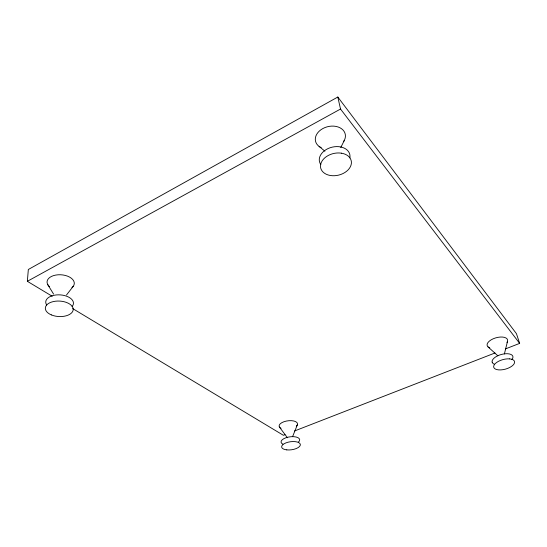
<?xml version="1.0" encoding="UTF-8"?>
<svg xmlns="http://www.w3.org/2000/svg" width="547" height="547" viewBox="0 0 547 547"><rect width="100%" height="100%" fill="white"/><g stroke="black" fill="none" stroke-linecap="round" stroke-linejoin="round"><path stroke-width="0.82" d="M52.225 296.269L27.35 281.308L28.335 269.486L337.814 97.031L516.436 333.663L519.65 343.386L505.332 348.959M504.396 353.93L507.507 341.355M292.672 436.424L297.281 425.005M340.76 147.553L344.343 140.34M66.502 294.997L73.216 286.348M27.35 281.308L340.521 109.038L337.814 97.031M284.994 434.687L283.408 435.303L72.71 308.59M294.539 430.974L494.994 352.986M319.072 146.405L324.911 151.191M488.081 346.928L497.859 355.789M340.521 109.038L519.65 343.386M279.435 427.077L287.455 437.771M47.698 284.515L53.599 294.115M511.883 359.557A10.749 4.971 -15.5 0 0 505.708 353.731A10.749 4.971 -15.5 0 0 492.218 360.712A10.714 4.95 -15.5 0 0 492.191 362.169M494.611 364.323A10.749 4.971 -15.5 0 1 492.184 362.176M320.815 164.558A15.583 11.145 -13.6 0 1 332.261 147.136A15.583 11.145 -13.6 0 1 349.848 157.898M282.874 444.164A9.402 4.089 -7.8 0 1 283.859 438.653A9.402 4.089 -7.8 0 1 296.125 437.012A9.402 4.089 -7.8 0 1 298.416 442.085M46.686 304.987A13.853 7.767 3.3 0 1 46.358 304.453A13.88 7.788 3.3 0 1 60.628 294.915A13.88 7.788 3.3 0 1 72.095 306.525M49.456 286.676A13.648 7.911 3.9 0 1 51.616 276.358A13.648 7.911 3.9 0 1 69.66 277.131A13.648 7.911 3.9 0 1 71.951 287.64M321.212 147.676A15.275 11.248 -13.9 0 1 317.889 132.586A15.275 11.248 -13.9 0 1 338.094 126.972A15.275 11.248 -13.9 0 1 343.728 141.413M489.75 347.837A10.598 5.08 -15.8 0 1 489.319 341.137A10.598 5.08 -15.8 0 1 502.44 337.048A10.598 5.08 -15.8 0 1 506.987 342.456M281.055 428.363A9.285 4.191 -7.7 0 1 281.753 422.715A9.285 4.191 -7.7 0 1 293.924 421.026A9.285 4.191 -7.7 0 1 296.276 426.257M509.503 358.873A10.79 4.93 -15.4 0 0 493.688 366.196A10.755 4.916 -15.4 0 0 493.736 367.269A10.79 4.93 -15.4 0 0 509.886 367.393A10.79 4.93 -15.4 0 0 509.503 358.873M341.342 153.167A15.685 11.104 -13.5 0 0 320.556 167.218A15.644 11.084 -13.5 0 0 321.219 169.495A15.685 11.104 -13.5 0 0 346.641 171.245A15.685 11.104 -13.5 0 0 341.342 153.167M286.772 449.873A9.436 4.055 -7.8 0 0 300.351 444.499A9.436 4.055 -7.8 0 0 285.876 442.906A9.436 4.055 -7.8 0 0 286.772 449.873M51.315 314.887A13.955 7.747 3.1 0 0 73.161 309.978A13.955 7.747 3.1 0 0 53.332 301.575A13.955 7.747 3.1 0 0 51.315 314.887"/></g></svg>
